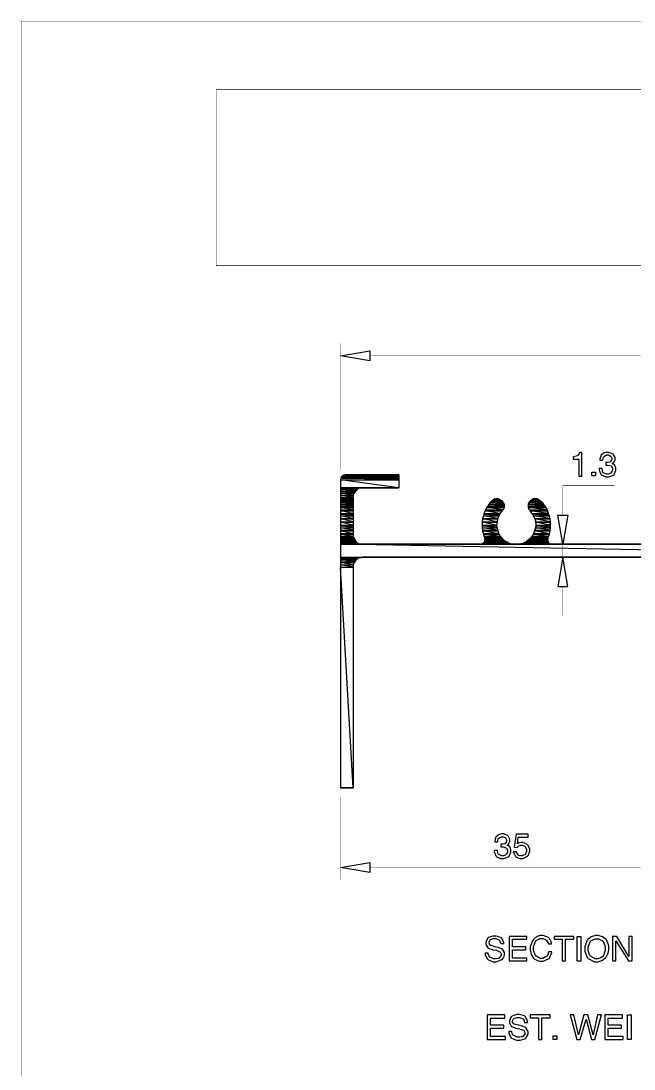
# Model space of a CAD drawing. Extents: x 0 to 8.2, y 0 to 11.7.
# Drawn here: x 0.001 to 2.463, y 7.474 to 11.687 of the extents above; entities that cross this region are included whole.
import ezdxf

# ---------------------------------------------------------------- set-up
doc = ezdxf.new("R2010")
doc.units = 0
doc.layers.get('0').update_dxf_attribs({"linetype": 'CONTINUOUS'})

msp = doc.modelspace()

# ---------------------------------------------------------------- linework, layer by layer
at = {"color": 0, "const_width": 0.00167}
msp.add_lwpolyline([(8.23676, 0.00667), (0.00168, 0.00667), (0.00168, 11.6866), (8.23676, 11.6866), (8.23676, 0.00667)], close=True, dxfattribs=at)
for points in [[(0.78456, 10.7038), (0.78456, 11.4112), (7.64914, 11.4112), (7.64914, 10.7038)], [(0.78456, 10.7038), (7.64914, 10.7038)], [(1.28375, 9.88282), (1.28375, 10.3918)], [(1.40229, 10.3417), (3.91135, 10.3417)], [(1.37397, 9.81104), (1.51915, 9.81104), (1.51915, 9.86279), (1.30377, 9.86279), (1.30084, 9.86242), (1.28933, 9.85661), (1.28375, 9.84631), (1.28375, 9.84283), (1.28375, 8.60471), (1.3355, 8.60471), (1.3355, 9.4924)], [(2.17686, 9.70096), (2.17686, 9.8195), (2.38553, 9.8195)], [(1.37397, 9.81104), (1.36551, 9.81104), (1.36176, 9.8094), (1.34673, 9.79981), (1.33675, 9.78521), (1.3355, 9.78103), (1.3355, 9.77274)], [(1.3355, 9.6225), (1.3355, 9.77274)], [(1.93311, 9.71761), (1.93815, 9.72271), (1.94043, 9.72683), (1.94174, 9.74235), (1.93317, 9.75836), (1.91699, 9.76654), (1.90196, 9.76503), (1.89811, 9.76269), (1.89144, 9.75771), (1.88146, 9.74604), (1.87472, 9.73731), (1.85531, 9.68847), (1.85508, 9.63629), (1.85801, 9.62582), (1.86301, 9.61083)], [(2.11675, 9.61083), (2.12175, 9.62582), (2.12424, 9.63672), (2.12381, 9.68847), (2.10508, 9.73687), (2.09842, 9.74604), (2.08843, 9.75771), (2.08176, 9.76269), (2.07796, 9.76525), (2.06299, 9.76725), (2.04725, 9.75896), (2.03874, 9.74257), (2.0395, 9.727), (2.04167, 9.72271), (2.04497, 9.71761)], [(1.93311, 9.71761), (1.92481, 9.70762), (1.91982, 9.6976), (1.91581, 9.68929), (1.91157, 9.66043), (1.92019, 9.62528), (1.94325, 9.59793), (1.96918, 9.58529), (1.97825, 9.58415), (1.9899, 9.58415), (2.00157, 9.58415), (2.01064, 9.58556), (2.03651, 9.59864), (2.05957, 9.62592), (2.06825, 9.66069), (2.06396, 9.68935), (2.06, 9.6976), (2.05333, 9.70762), (2.04497, 9.71761)], [(1.3355, 9.6225), (1.3355, 9.61415), (1.33588, 9.61083), (1.34614, 9.59483), (1.36214, 9.58458), (1.36551, 9.58415), (1.37397, 9.58415)], [(1.84467, 9.58415), (1.85135, 9.58415), (1.85633, 9.58751), (1.86133, 9.5925), (1.86301, 9.5975), (1.86469, 9.60417), (1.86301, 9.61083)], [(2.11675, 9.61083), (2.11513, 9.60417), (2.11675, 9.5975), (2.11843, 9.5925), (2.12343, 9.58751), (2.12842, 9.58415), (2.13519, 9.58415)], [(1.84467, 9.58415), (1.37397, 9.58415)], [(2.21696, 9.58415), (2.12842, 9.58415)], [(2.65771, 9.58415), (2.13519, 9.58415)], [(2.17686, 9.53239), (2.17686, 9.58415)], [(1.37397, 9.53239), (1.36551, 9.53071), (1.35721, 9.52908), (1.35053, 9.52408), (1.34386, 9.51742), (1.33887, 9.51074), (1.3355, 9.50071), (1.3355, 9.4924)], [(1.37397, 9.53239), (2.59093, 9.53239)], [(2.21696, 9.53239), (2.12842, 9.53239)], [(2.17686, 9.41396), (2.17686, 9.29719)], [(1.28375, 8.56467), (1.28375, 8.23426)], [(1.40229, 8.2844), (2.53917, 8.2844)]]:
    msp.add_lwpolyline(points, dxfattribs=at)
at = {"color": 0}
for points in [[(1.40229, 10.3617), (1.40229, 10.3217), (1.28375, 10.3417), (1.40229, 10.3617)], [(2.24197, 9.92626), (2.24197, 9.85781), (2.25364, 9.85781), (2.25364, 9.9529), (2.24533, 9.9529), (2.2449, 9.95128), (2.23779, 9.94), (2.23699, 9.93956), (2.23611, 9.93875), (2.22071, 9.935), (2.21864, 9.93457), (2.21864, 9.92626), (2.24197, 9.92626)], [(2.35553, 9.85449), (2.36214, 9.85449), (2.38049, 9.86154), (2.38217, 9.86279), (2.3834, 9.86447), (2.39063, 9.88075), (2.39063, 9.88613), (2.39063, 9.88992), (2.38633, 9.8999), (2.38553, 9.90115), (2.3851, 9.90201), (2.37663, 9.90793), (2.37386, 9.90793), (2.37468, 9.90836), (2.38172, 9.91379), (2.38217, 9.91461), (2.38297, 9.91547), (2.38721, 9.92481), (2.38721, 9.9279), (2.38721, 9.93251), (2.3801, 9.94542), (2.37885, 9.94624), (2.37761, 9.94749), (2.361, 9.9529), (2.35553, 9.9529), (2.35172, 9.9529), (2.3405, 9.95003), (2.33176, 9.94211), (2.33051, 9.93956), (2.32964, 9.93832), (2.32553, 9.92551), (2.32553, 9.92122), (2.33718, 9.92122), (2.33757, 9.9229), (2.34006, 9.93375), (2.3405, 9.93457), (2.34131, 9.93582), (2.35319, 9.94293), (2.35721, 9.94293), (2.36008, 9.94293), (2.368, 9.93881), (2.36888, 9.93793), (2.36968, 9.93756), (2.37386, 9.93033), (2.37386, 9.9279), (2.37386, 9.92458), (2.36843, 9.91504), (2.36719, 9.91461), (2.36632, 9.91422), (2.35818, 9.91292), (2.35553, 9.91292), (2.35465, 9.91292), (2.35281, 9.91292), (2.35221, 9.91292), (2.35221, 9.91292), (2.35053, 9.91292), (2.35053, 9.91292), (2.35053, 9.90115), (2.35053, 9.90115), (2.35221, 9.90115), (2.35221, 9.90115), (2.35221, 9.90115), (2.35385, 9.90115), (2.35385, 9.90115), (2.3584, 9.90115), (2.37093, 9.89865), (2.37218, 9.89779), (2.37299, 9.8974), (2.37717, 9.88775), (2.37717, 9.8845), (2.37717, 9.88118), (2.37299, 9.87201), (2.37218, 9.87115), (2.37093, 9.87033), (2.36062, 9.86615), (2.35721, 9.86615), (2.3526, 9.86615), (2.33968, 9.87158), (2.33886, 9.87283), (2.33843, 9.87369), (2.33589, 9.88618), (2.3355, 9.88781), (2.32374, 9.88781), (2.32374, 9.882), (2.32926, 9.86615), (2.33051, 9.86447), (2.33176, 9.86285), (2.34956, 9.85449), (2.35553, 9.85449)], [(1.29709, 9.86117), (1.2921, 9.85781), (1.51915, 9.85781), (1.29709, 9.86117)], [(1.30377, 9.86279), (1.29709, 9.86117), (1.51915, 9.86117), (1.30377, 9.86279)], [(1.29709, 9.86117), (1.51915, 9.86117), (1.51915, 9.85781), (1.29709, 9.86117)], [(1.30377, 9.86279), (1.51915, 9.86279), (1.30377, 9.86279)], [(1.30377, 9.86279), (1.51915, 9.86279), (1.51915, 9.86117), (1.30377, 9.86279)], [(2.29335, 9.87332), (2.30832, 9.87332), (2.30832, 9.85835), (2.29335, 9.85835), (2.29335, 9.87332)], [(1.28543, 9.8495), (1.28375, 9.84283), (1.51915, 9.84283), (1.28543, 9.8495)], [(1.28375, 9.84283), (1.28375, 9.81104), (1.51915, 9.81104), (1.28375, 9.84283)], [(1.28375, 9.84283), (1.51915, 9.84283), (1.51915, 9.81104), (1.28375, 9.84283)], [(1.28711, 9.85449), (1.28543, 9.8495), (1.51915, 9.8495), (1.28711, 9.85449)], [(1.28543, 9.8495), (1.51915, 9.8495), (1.51915, 9.84283), (1.28543, 9.8495)], [(1.2921, 9.85781), (1.28711, 9.85449), (1.51915, 9.85449), (1.2921, 9.85781)], [(1.28711, 9.85449), (1.51915, 9.85449), (1.51915, 9.8495), (1.28711, 9.85449)], [(1.2921, 9.85781), (1.51915, 9.85781), (1.51915, 9.85449), (1.2921, 9.85781)], [(1.28375, 9.81104), (1.28375, 9.81104), (1.36551, 9.81104), (1.28375, 9.81104)], [(1.28375, 9.81104), (1.37397, 9.81104), (1.36551, 9.81104), (1.28375, 9.81104)], [(1.28375, 9.81104), (1.28375, 9.80772), (1.35721, 9.80772), (1.28375, 9.81104)], [(1.28375, 9.81104), (1.36551, 9.81104), (1.35721, 9.80772), (1.28375, 9.81104)], [(1.28375, 9.80772), (1.28375, 9.80274), (1.35053, 9.80274), (1.28375, 9.80772)], [(1.28375, 9.80772), (1.35721, 9.80772), (1.35053, 9.80274), (1.28375, 9.80772)], [(1.28375, 9.80274), (1.28375, 9.79606), (1.34386, 9.79606), (1.28375, 9.80274)], [(1.28375, 9.80274), (1.35053, 9.80274), (1.34386, 9.79606), (1.28375, 9.80274)], [(1.28375, 9.79606), (1.28375, 9.78939), (1.33887, 9.78939), (1.28375, 9.79606)], [(1.28375, 9.79606), (1.34386, 9.79606), (1.33887, 9.78939), (1.28375, 9.79606)], [(1.28375, 9.78939), (1.28375, 9.78103), (1.3355, 9.78103), (1.28375, 9.78939)], [(1.28375, 9.78939), (1.33887, 9.78939), (1.3355, 9.78103), (1.28375, 9.78939)], [(1.28375, 9.78103), (1.28375, 9.77274), (1.3355, 9.77274), (1.28375, 9.78103)], [(1.28375, 9.78103), (1.3355, 9.78103), (1.3355, 9.77274), (1.28375, 9.78103)], [(1.37397, 9.81104), (1.51915, 9.81104), (1.37397, 9.81104)], [(1.28375, 9.77274), (1.28375, 9.76768), (1.3355, 9.76768), (1.28375, 9.77274)], [(1.28375, 9.77274), (1.3355, 9.77274), (1.3355, 9.76768), (1.28375, 9.77274)], [(1.28375, 9.76768), (1.28375, 9.76606), (1.3355, 9.76606), (1.28375, 9.76768)], [(1.28375, 9.76768), (1.3355, 9.76768), (1.3355, 9.76606), (1.28375, 9.76768)], [(1.28375, 9.76606), (1.3355, 9.76606), (1.28375, 9.76606)], [(1.28375, 9.76606), (1.28375, 9.76269), (1.3355, 9.76269), (1.28375, 9.76606)], [(1.28375, 9.76606), (1.3355, 9.76606), (1.3355, 9.76269), (1.28375, 9.76606)], [(1.28375, 9.76269), (1.28375, 9.76269), (1.3355, 9.76269), (1.28375, 9.76269)], [(1.28375, 9.76269), (1.3355, 9.76269), (1.3355, 9.76269), (1.28375, 9.76269)], [(1.28375, 9.76269), (1.28375, 9.75771), (1.3355, 9.75771), (1.28375, 9.76269)], [(1.28375, 9.76269), (1.3355, 9.76269), (1.3355, 9.75771), (1.28375, 9.76269)], [(1.28375, 9.75771), (1.3355, 9.75771), (1.28375, 9.75771)], [(1.28375, 9.75771), (1.28375, 9.75271), (1.3355, 9.75271), (1.28375, 9.75771)], [(1.28375, 9.75771), (1.3355, 9.75771), (1.3355, 9.75271), (1.28375, 9.75771)], [(1.28375, 9.75271), (1.28375, 9.74604), (1.3355, 9.74604), (1.28375, 9.75271)], [(1.28375, 9.75271), (1.3355, 9.75271), (1.3355, 9.74604), (1.28375, 9.75271)], [(1.28375, 9.74604), (1.28375, 9.74436), (1.3355, 9.74436), (1.28375, 9.74604)], [(1.28375, 9.74604), (1.3355, 9.74604), (1.3355, 9.74436), (1.28375, 9.74604)], [(1.28375, 9.74436), (1.28375, 9.73768), (1.3355, 9.73768), (1.28375, 9.74436)], [(1.28375, 9.74436), (1.3355, 9.74436), (1.3355, 9.73768), (1.28375, 9.74436)], [(1.28375, 9.73768), (1.28375, 9.73269), (1.3355, 9.73269), (1.28375, 9.73768)], [(1.28375, 9.73768), (1.3355, 9.73768), (1.3355, 9.73269), (1.28375, 9.73768)], [(1.28375, 9.73269), (1.28375, 9.73107), (1.3355, 9.73107), (1.28375, 9.73269)], [(1.28375, 9.73269), (1.3355, 9.73269), (1.3355, 9.73107), (1.28375, 9.73269)], [(1.87304, 9.73269), (1.87136, 9.73107), (1.94146, 9.73107), (1.87304, 9.73269)], [(1.87636, 9.73768), (1.87304, 9.73269), (1.94146, 9.73269), (1.87636, 9.73768)], [(1.87304, 9.73269), (1.94146, 9.73269), (1.94146, 9.73107), (1.87304, 9.73269)], [(1.88146, 9.74436), (1.87636, 9.73768), (1.94146, 9.73768), (1.88146, 9.74436)], [(1.87636, 9.73768), (1.94146, 9.73768), (1.94146, 9.73269), (1.87636, 9.73768)], [(1.88644, 9.75271), (1.88146, 9.74604), (1.93978, 9.74604), (1.88644, 9.75271)], [(1.88146, 9.74604), (1.88146, 9.74436), (1.94146, 9.74436), (1.88146, 9.74604)], [(1.88146, 9.74604), (1.93978, 9.74604), (1.94146, 9.74436), (1.88146, 9.74604)], [(1.88146, 9.74436), (1.94146, 9.74436), (1.94146, 9.73768), (1.88146, 9.74436)], [(1.89144, 9.75771), (1.88644, 9.75271), (1.93815, 9.75271), (1.89144, 9.75771)], [(1.88644, 9.75271), (1.93815, 9.75271), (1.93978, 9.74604), (1.88644, 9.75271)], [(1.89144, 9.75771), (1.93311, 9.75771), (1.93815, 9.75271), (1.89144, 9.75771)], [(1.89165, 9.75999), (1.93332, 9.75999), (1.93332, 9.75836), (1.89165, 9.75836), (1.89165, 9.75999)], [(1.89811, 9.76269), (1.89312, 9.75771), (1.93311, 9.75771), (1.89811, 9.76269)], [(1.89312, 9.75771), (1.93311, 9.75771), (1.89312, 9.75771)], [(1.90479, 9.76606), (1.89811, 9.76269), (1.92643, 9.76269), (1.90479, 9.76606)], [(1.89811, 9.76269), (1.89811, 9.76269), (1.92643, 9.76269), (1.89811, 9.76269)], [(1.89811, 9.76269), (1.92643, 9.76269), (1.92643, 9.76269), (1.89811, 9.76269)], [(1.89811, 9.76269), (1.92643, 9.76269), (1.93311, 9.75771), (1.89811, 9.76269)], [(1.90479, 9.76606), (1.91982, 9.76606), (1.92643, 9.76269), (1.90479, 9.76606)], [(1.91314, 9.76768), (1.90647, 9.76606), (1.91982, 9.76606), (1.91314, 9.76768)], [(1.90647, 9.76606), (1.91982, 9.76606), (1.90647, 9.76606)], [(1.90668, 9.76665), (1.92165, 9.76665), (1.92165, 9.76497), (1.90668, 9.76497), (1.90668, 9.76665)], [(2.04167, 9.75271), (2.03836, 9.74604), (2.09842, 9.74604), (2.04167, 9.75271)], [(2.03836, 9.74604), (2.03836, 9.74436), (2.09842, 9.74436), (2.03836, 9.74604)], [(2.03836, 9.74604), (2.09842, 9.74604), (2.09842, 9.74436), (2.03836, 9.74604)], [(2.03836, 9.74436), (2.03836, 9.73768), (2.10346, 9.73768), (2.03836, 9.74436)], [(2.03836, 9.74436), (2.09842, 9.74436), (2.10346, 9.73768), (2.03836, 9.74436)], [(2.03836, 9.73768), (2.03836, 9.73269), (2.10846, 9.73269), (2.03836, 9.73768)], [(2.03836, 9.73768), (2.10346, 9.73768), (2.10846, 9.73269), (2.03836, 9.73768)], [(2.03836, 9.73269), (2.03836, 9.73107), (2.11008, 9.73107), (2.03836, 9.73269)], [(2.03836, 9.73269), (2.10846, 9.73269), (2.11008, 9.73107), (2.03836, 9.73269)], [(2.04665, 9.75771), (2.04167, 9.75271), (2.09343, 9.75271), (2.04665, 9.75771)], [(2.04167, 9.75271), (2.09343, 9.75271), (2.09842, 9.74604), (2.04167, 9.75271)], [(2.05333, 9.76269), (2.04665, 9.75771), (2.08843, 9.75771), (2.05333, 9.76269)], [(2.04665, 9.75771), (2.08843, 9.75771), (2.04665, 9.75771)], [(2.04665, 9.75771), (2.08843, 9.75771), (2.09343, 9.75271), (2.04665, 9.75771)], [(2.06, 9.76606), (2.05333, 9.76269), (2.08176, 9.76269), (2.06, 9.76606)], [(2.05333, 9.76269), (2.05333, 9.76269), (2.08176, 9.76269), (2.05333, 9.76269)], [(2.05333, 9.76269), (2.08176, 9.76269), (2.08176, 9.76269), (2.05333, 9.76269)], [(2.05333, 9.76269), (2.08176, 9.76269), (2.08843, 9.75771), (2.05333, 9.76269)], [(2.06836, 9.76768), (2.06, 9.76606), (2.07346, 9.76606), (2.06836, 9.76768)], [(2.06, 9.76606), (2.07508, 9.76606), (2.06, 9.76606)], [(2.06, 9.76606), (2.07508, 9.76606), (2.08176, 9.76269), (2.06, 9.76606)], [(1.28375, 9.73107), (1.28375, 9.72271), (1.3355, 9.72271), (1.28375, 9.73107)], [(1.28375, 9.73107), (1.3355, 9.73107), (1.3355, 9.72271), (1.28375, 9.73107)], [(1.28375, 9.72271), (1.28375, 9.71929), (1.3355, 9.71929), (1.28375, 9.72271)], [(1.28375, 9.72271), (1.3355, 9.72271), (1.3355, 9.71929), (1.28375, 9.72271)], [(1.28375, 9.71929), (1.28375, 9.71761), (1.3355, 9.71761), (1.28375, 9.71929)], [(1.28375, 9.71929), (1.3355, 9.71929), (1.3355, 9.71761), (1.28375, 9.71929)], [(1.28375, 9.71761), (1.28375, 9.70762), (1.3355, 9.70762), (1.28375, 9.71761)], [(1.28375, 9.71761), (1.3355, 9.71761), (1.3355, 9.70762), (1.28375, 9.71761)], [(1.28375, 9.70762), (1.28375, 9.70426), (1.3355, 9.70426), (1.28375, 9.70762)], [(1.28375, 9.70762), (1.3355, 9.70762), (1.3355, 9.70426), (1.28375, 9.70762)], [(1.28375, 9.70426), (1.28375, 9.6976), (1.3355, 9.6976), (1.28375, 9.70426)], [(1.28375, 9.70426), (1.3355, 9.70426), (1.3355, 9.6976), (1.28375, 9.70426)], [(1.28375, 9.6976), (1.28375, 9.68761), (1.3355, 9.68761), (1.28375, 9.6976)], [(1.28375, 9.6976), (1.3355, 9.6976), (1.3355, 9.68761), (1.28375, 9.6976)], [(1.85801, 9.6976), (1.85471, 9.68761), (1.91644, 9.68761), (1.85801, 9.6976)], [(1.85969, 9.70426), (1.85801, 9.6976), (1.91982, 9.6976), (1.85969, 9.70426)], [(1.85801, 9.6976), (1.91982, 9.6976), (1.91644, 9.68761), (1.85801, 9.6976)], [(1.86469, 9.71761), (1.85969, 9.70762), (1.92481, 9.70762), (1.86469, 9.71761)], [(1.85969, 9.70762), (1.85969, 9.70426), (1.92312, 9.70426), (1.85969, 9.70762)], [(1.85969, 9.70762), (1.92481, 9.70762), (1.92312, 9.70426), (1.85969, 9.70762)], [(1.85969, 9.70426), (1.92312, 9.70426), (1.91982, 9.6976), (1.85969, 9.70426)], [(1.86637, 9.72271), (1.86469, 9.71929), (1.93479, 9.71929), (1.86637, 9.72271)], [(1.86469, 9.71929), (1.86469, 9.71761), (1.93311, 9.71761), (1.86469, 9.71929)], [(1.86469, 9.71929), (1.93479, 9.71929), (1.93311, 9.71761), (1.86469, 9.71929)], [(1.86469, 9.71761), (1.93311, 9.71761), (1.92481, 9.70762), (1.86469, 9.71761)], [(1.87136, 9.73107), (1.86637, 9.72271), (1.93815, 9.72271), (1.87136, 9.73107)], [(1.86637, 9.72271), (1.93815, 9.72271), (1.93479, 9.71929), (1.86637, 9.72271)], [(1.87136, 9.73107), (1.94146, 9.73107), (1.93815, 9.72271), (1.87136, 9.73107)], [(2.03836, 9.73107), (2.04167, 9.72271), (2.11344, 9.72271), (2.03836, 9.73107)], [(2.03836, 9.73107), (2.11008, 9.73107), (2.11344, 9.72271), (2.03836, 9.73107)], [(2.04167, 9.72271), (2.04497, 9.71929), (2.11513, 9.71929), (2.04167, 9.72271)], [(2.04167, 9.72271), (2.11344, 9.72271), (2.11513, 9.71929), (2.04167, 9.72271)], [(2.04497, 9.71929), (2.04497, 9.71761), (2.11513, 9.71761), (2.04497, 9.71929)], [(2.04497, 9.71929), (2.11513, 9.71929), (2.11513, 9.71761), (2.04497, 9.71929)], [(2.04497, 9.71761), (2.05333, 9.70762), (2.11843, 9.70762), (2.04497, 9.71761)], [(2.04497, 9.71761), (2.11513, 9.71761), (2.11843, 9.70762), (2.04497, 9.71761)], [(2.05333, 9.70762), (2.05664, 9.70426), (2.12011, 9.70426), (2.05333, 9.70762)], [(2.05333, 9.70762), (2.11843, 9.70762), (2.12011, 9.70426), (2.05333, 9.70762)], [(2.05664, 9.70426), (2.06, 9.6976), (2.12175, 9.6976), (2.05664, 9.70426)], [(2.05664, 9.70426), (2.12011, 9.70426), (2.12175, 9.6976), (2.05664, 9.70426)], [(2.06, 9.6976), (2.06332, 9.68761), (2.12511, 9.68761), (2.06, 9.6976)], [(2.06, 9.6976), (2.12175, 9.6976), (2.12511, 9.68761), (2.06, 9.6976)], [(2.1569, 9.70096), (2.19689, 9.70096), (2.17686, 9.58415), (2.1569, 9.70096)], [(1.28375, 9.68761), (1.28375, 9.68593), (1.3355, 9.68593), (1.28375, 9.68761)], [(1.28375, 9.68761), (1.3355, 9.68761), (1.3355, 9.68593), (1.28375, 9.68761)], [(1.28375, 9.68593), (1.28375, 9.67426), (1.3355, 9.67426), (1.28375, 9.68593)], [(1.28375, 9.68593), (1.3355, 9.68593), (1.3355, 9.67426), (1.28375, 9.68593)], [(1.28375, 9.67426), (1.28375, 9.67258), (1.3355, 9.67258), (1.28375, 9.67426)], [(1.28375, 9.67426), (1.3355, 9.67426), (1.3355, 9.67258), (1.28375, 9.67426)], [(1.28375, 9.67258), (1.28375, 9.66092), (1.3355, 9.66092), (1.28375, 9.67258)], [(1.28375, 9.67258), (1.3355, 9.67258), (1.3355, 9.66092), (1.28375, 9.67258)], [(1.28375, 9.66092), (1.28375, 9.65761), (1.3355, 9.65761), (1.28375, 9.66092)], [(1.28375, 9.66092), (1.3355, 9.66092), (1.3355, 9.65761), (1.28375, 9.66092)], [(1.28375, 9.65761), (1.28375, 9.64925), (1.3355, 9.64925), (1.28375, 9.65761)], [(1.28375, 9.65761), (1.3355, 9.65761), (1.3355, 9.64925), (1.28375, 9.65761)], [(1.28375, 9.64925), (1.28375, 9.64094), (1.3355, 9.64094), (1.28375, 9.64925)], [(1.28375, 9.64925), (1.3355, 9.64925), (1.3355, 9.64094), (1.28375, 9.64925)], [(1.85471, 9.68593), (1.85303, 9.67426), (1.91314, 9.67426), (1.85471, 9.68593)], [(1.85303, 9.67426), (1.85303, 9.67258), (1.91314, 9.67258), (1.85303, 9.67426)], [(1.85303, 9.67426), (1.91314, 9.67426), (1.91314, 9.67258), (1.85303, 9.67426)], [(1.85303, 9.67258), (1.85303, 9.66092), (1.91146, 9.66092), (1.85303, 9.67258)], [(1.85303, 9.67258), (1.91314, 9.67258), (1.91146, 9.66092), (1.85303, 9.67258)], [(1.85303, 9.66092), (1.85303, 9.65761), (1.91146, 9.65761), (1.85303, 9.66092)], [(1.85303, 9.66092), (1.91146, 9.66092), (1.91146, 9.65761), (1.85303, 9.66092)], [(1.85303, 9.65761), (1.85303, 9.64925), (1.91314, 9.64925), (1.85303, 9.65761)], [(1.85303, 9.65761), (1.91146, 9.65761), (1.91314, 9.64925), (1.85303, 9.65761)], [(1.85303, 9.64925), (1.85471, 9.64094), (1.91476, 9.64094), (1.85303, 9.64925)], [(1.85303, 9.64925), (1.91314, 9.64925), (1.91476, 9.64094), (1.85303, 9.64925)], [(1.85471, 9.68761), (1.85471, 9.68593), (1.91476, 9.68593), (1.85471, 9.68761)], [(1.85471, 9.68761), (1.91644, 9.68761), (1.91476, 9.68593), (1.85471, 9.68761)], [(1.85471, 9.68593), (1.91476, 9.68593), (1.91314, 9.67426), (1.85471, 9.68593)], [(2.06332, 9.68761), (2.065, 9.68593), (2.12511, 9.68593), (2.06332, 9.68761)], [(2.06332, 9.68761), (2.12511, 9.68761), (2.12511, 9.68593), (2.06332, 9.68761)], [(2.065, 9.68593), (2.06836, 9.67426), (2.12679, 9.67426), (2.065, 9.68593)], [(2.065, 9.68593), (2.12511, 9.68593), (2.12679, 9.67426), (2.065, 9.68593)], [(2.06836, 9.64925), (2.065, 9.64094), (2.12511, 9.64094), (2.06836, 9.64925)], [(2.06836, 9.67426), (2.06836, 9.67258), (2.12679, 9.67258), (2.06836, 9.67426)], [(2.06836, 9.67426), (2.12679, 9.67426), (2.12679, 9.67258), (2.06836, 9.67426)], [(2.06836, 9.67258), (2.06836, 9.66092), (2.12679, 9.66092), (2.06836, 9.67258)], [(2.06836, 9.67258), (2.12679, 9.67258), (2.12679, 9.66092), (2.06836, 9.67258)], [(2.06836, 9.66092), (2.06836, 9.65761), (2.12679, 9.65761), (2.06836, 9.66092)], [(2.06836, 9.66092), (2.12679, 9.66092), (2.12679, 9.65761), (2.06836, 9.66092)], [(2.06836, 9.65761), (2.06836, 9.64925), (2.12679, 9.64925), (2.06836, 9.65761)], [(2.06836, 9.65761), (2.12679, 9.65761), (2.12679, 9.64925), (2.06836, 9.65761)], [(2.06836, 9.64925), (2.12679, 9.64925), (2.12511, 9.64094), (2.06836, 9.64925)], [(1.28375, 9.64094), (1.28375, 9.63758), (1.3355, 9.63758), (1.28375, 9.64094)], [(1.28375, 9.64094), (1.3355, 9.64094), (1.3355, 9.63758), (1.28375, 9.64094)], [(1.28375, 9.63758), (1.28375, 9.62582), (1.3355, 9.62582), (1.28375, 9.63758)], [(1.28375, 9.63758), (1.3355, 9.63758), (1.3355, 9.62582), (1.28375, 9.63758)], [(1.28375, 9.62582), (1.3355, 9.62582), (1.28375, 9.62582)], [(1.28375, 9.62582), (1.28375, 9.6225), (1.3355, 9.6225), (1.28375, 9.62582)], [(1.28375, 9.62582), (1.3355, 9.62582), (1.3355, 9.6225), (1.28375, 9.62582)], [(1.28375, 9.6225), (1.28375, 9.61415), (1.3355, 9.61415), (1.28375, 9.6225)], [(1.28375, 9.6225), (1.3355, 9.6225), (1.3355, 9.61415), (1.28375, 9.6225)], [(1.28375, 9.61415), (1.28375, 9.61415), (1.3355, 9.61415), (1.28375, 9.61415)], [(1.28375, 9.61415), (1.3355, 9.61415), (1.3355, 9.61415), (1.28375, 9.61415)], [(1.28375, 9.61415), (1.28375, 9.61083), (1.33718, 9.61083), (1.28375, 9.61415)], [(1.28375, 9.61415), (1.3355, 9.61415), (1.33718, 9.61083), (1.28375, 9.61415)], [(1.28375, 9.61083), (1.28375, 9.60585), (1.33887, 9.60585), (1.28375, 9.61083)], [(1.28375, 9.61083), (1.33718, 9.61083), (1.33887, 9.60585), (1.28375, 9.61083)], [(1.85471, 9.64094), (1.85471, 9.63758), (1.91644, 9.63758), (1.85471, 9.64094)], [(1.85471, 9.64094), (1.91476, 9.64094), (1.91644, 9.63758), (1.85471, 9.64094)], [(1.85471, 9.63758), (1.85801, 9.62582), (1.91982, 9.62582), (1.85471, 9.63758)], [(1.85471, 9.63758), (1.91644, 9.63758), (1.91982, 9.62582), (1.85471, 9.63758)], [(1.85801, 9.62582), (1.91982, 9.62582), (1.85801, 9.62582)], [(1.85801, 9.62582), (1.85801, 9.6225), (1.92144, 9.6225), (1.85801, 9.62582)], [(1.85801, 9.62582), (1.91982, 9.62582), (1.92144, 9.6225), (1.85801, 9.62582)], [(1.85801, 9.6225), (1.86133, 9.61415), (1.92643, 9.61415), (1.85801, 9.6225)], [(1.85801, 9.6225), (1.92144, 9.6225), (1.92643, 9.61415), (1.85801, 9.6225)], [(1.86133, 9.61415), (1.86133, 9.61415), (1.92811, 9.61415), (1.86133, 9.61415)], [(1.86133, 9.61415), (1.92643, 9.61415), (1.92811, 9.61415), (1.86133, 9.61415)], [(1.86133, 9.61415), (1.86301, 9.61083), (1.93147, 9.61083), (1.86133, 9.61415)], [(1.86133, 9.61415), (1.92811, 9.61415), (1.93147, 9.61083), (1.86133, 9.61415)], [(1.86301, 9.61083), (1.86301, 9.60585), (1.93479, 9.60585), (1.86301, 9.61083)], [(1.86301, 9.61083), (1.93147, 9.61083), (1.93479, 9.60585), (1.86301, 9.61083)], [(2.04833, 9.61083), (2.04497, 9.60585), (2.11675, 9.60585), (2.04833, 9.61083)], [(2.05165, 9.61415), (2.04833, 9.61083), (2.11675, 9.61083), (2.05165, 9.61415)], [(2.04833, 9.61083), (2.11675, 9.61083), (2.11675, 9.60585), (2.04833, 9.61083)], [(2.05333, 9.61415), (2.05165, 9.61415), (2.11843, 9.61415), (2.05333, 9.61415)], [(2.05165, 9.61415), (2.11843, 9.61415), (2.11675, 9.61083), (2.05165, 9.61415)], [(2.05832, 9.6225), (2.05333, 9.61415), (2.11843, 9.61415), (2.05832, 9.6225)], [(2.05333, 9.61415), (2.11843, 9.61415), (2.11843, 9.61415), (2.05333, 9.61415)], [(2.06, 9.62582), (2.05832, 9.6225), (2.12175, 9.6225), (2.06, 9.62582)], [(2.05832, 9.6225), (2.12175, 9.6225), (2.11843, 9.61415), (2.05832, 9.6225)], [(2.06332, 9.63758), (2.06, 9.62582), (2.12175, 9.62582), (2.06332, 9.63758)], [(2.06, 9.62582), (2.12175, 9.62582), (2.06, 9.62582)], [(2.06, 9.62582), (2.12175, 9.62582), (2.12175, 9.6225), (2.06, 9.62582)], [(2.065, 9.64094), (2.06332, 9.63758), (2.12511, 9.63758), (2.065, 9.64094)], [(2.06332, 9.63758), (2.12511, 9.63758), (2.12175, 9.62582), (2.06332, 9.63758)], [(2.065, 9.64094), (2.12511, 9.64094), (2.12511, 9.63758), (2.065, 9.64094)], [(1.28375, 9.60585), (1.28375, 9.60585), (1.33887, 9.60585), (1.28375, 9.60585)], [(1.28375, 9.60585), (1.33887, 9.60585), (1.33887, 9.60585), (1.28375, 9.60585)], [(1.28375, 9.60585), (1.28375, 9.60417), (1.34049, 9.60417), (1.28375, 9.60585)], [(1.28375, 9.60585), (1.33887, 9.60585), (1.34049, 9.60417), (1.28375, 9.60585)], [(1.28375, 9.60417), (1.28375, 9.59918), (1.34386, 9.59918), (1.28375, 9.60417)], [(1.28375, 9.60417), (1.34049, 9.60417), (1.34386, 9.59918), (1.28375, 9.60417)], [(1.28375, 9.59918), (1.34386, 9.59918), (1.28375, 9.59918)], [(1.28375, 9.59918), (1.28375, 9.5975), (1.34386, 9.5975), (1.28375, 9.59918)], [(1.28375, 9.59918), (1.34386, 9.59918), (1.34386, 9.5975), (1.28375, 9.59918)], [(1.28375, 9.5975), (1.28375, 9.5925), (1.34885, 9.5925), (1.28375, 9.5975)], [(1.28375, 9.5975), (1.34386, 9.5975), (1.34885, 9.5925), (1.28375, 9.5975)], [(1.28375, 9.5925), (1.28375, 9.59082), (1.35053, 9.59082), (1.28375, 9.5925)], [(1.28375, 9.5925), (1.34885, 9.5925), (1.35053, 9.59082), (1.28375, 9.5925)], [(1.28375, 9.59082), (1.35053, 9.59082), (1.28375, 9.59082)], [(1.28375, 9.59082), (1.28375, 9.58751), (1.35721, 9.58751), (1.28375, 9.59082)], [(1.28375, 9.59082), (1.35053, 9.59082), (1.35721, 9.58751), (1.28375, 9.59082)], [(1.28375, 9.58751), (1.35721, 9.58751), (1.28375, 9.58751)], [(1.28375, 9.58751), (1.35721, 9.58751), (1.28375, 9.58751)], [(1.28375, 9.58751), (1.28375, 9.58415), (1.36551, 9.58415), (1.28375, 9.58751)], [(1.28375, 9.58751), (1.35721, 9.58751), (1.36551, 9.58415), (1.28375, 9.58751)], [(1.28375, 9.58415), (1.36551, 9.58415), (1.28375, 9.58415)], [(1.28375, 9.58415), (1.36551, 9.58415), (1.28375, 9.58415)], [(1.28375, 9.58415), (1.28375, 9.58415), (1.37397, 9.58415), (1.28375, 9.58415)], [(1.28375, 9.58415), (1.36551, 9.58415), (1.37397, 9.58415), (1.28375, 9.58415)], [(1.28375, 9.58415), (1.28375, 9.53239), (4.02821, 9.53239), (1.28375, 9.58415)], [(1.28375, 9.58415), (4.02821, 9.58415), (4.02821, 9.53239), (1.28375, 9.58415)], [(1.37397, 9.58415), (1.84467, 9.58415), (1.37397, 9.58415)], [(1.85135, 9.58415), (1.84467, 9.58415), (1.9899, 9.58415), (1.85135, 9.58415)], [(1.85633, 9.58751), (1.85135, 9.58415), (1.97825, 9.58415), (1.85633, 9.58751)], [(1.85135, 9.58415), (1.97825, 9.58415), (1.85135, 9.58415)], [(1.85135, 9.58415), (1.97825, 9.58415), (1.85135, 9.58415)], [(1.85135, 9.58415), (1.97825, 9.58415), (1.9899, 9.58415), (1.85135, 9.58415)], [(1.86133, 9.59082), (1.85633, 9.58751), (1.9649, 9.58751), (1.86133, 9.59082)], [(1.85633, 9.58751), (1.9649, 9.58751), (1.85633, 9.58751)], [(1.85633, 9.58751), (1.9649, 9.58751), (1.85633, 9.58751)], [(1.85633, 9.58751), (1.9649, 9.58751), (1.97825, 9.58415), (1.85633, 9.58751)], [(1.85667, 9.58664), (1.96669, 9.58664), (1.96669, 9.58501), (1.85667, 9.58501), (1.85667, 9.58664)], [(1.86301, 9.5975), (1.86133, 9.5925), (1.95492, 9.5925), (1.86301, 9.5975)], [(1.86133, 9.5925), (1.86133, 9.59082), (1.95492, 9.59082), (1.86133, 9.5925)], [(1.86133, 9.5925), (1.95492, 9.5925), (1.95492, 9.59082), (1.86133, 9.5925)], [(1.86133, 9.59082), (1.95492, 9.59082), (1.86133, 9.59082)], [(1.86133, 9.59082), (1.95492, 9.59082), (1.9649, 9.58751), (1.86133, 9.59082)], [(1.86301, 9.60585), (1.86301, 9.60585), (1.93479, 9.60585), (1.86301, 9.60585)], [(1.86301, 9.60585), (1.93479, 9.60585), (1.93479, 9.60585), (1.86301, 9.60585)], [(1.86301, 9.60585), (1.86469, 9.60417), (1.93647, 9.60417), (1.86301, 9.60585)], [(1.86301, 9.60585), (1.93479, 9.60585), (1.93647, 9.60417), (1.86301, 9.60585)], [(1.86469, 9.60417), (1.86301, 9.59918), (1.94325, 9.59918), (1.86469, 9.60417)], [(1.86301, 9.59918), (1.94325, 9.59918), (1.86301, 9.59918)], [(1.86301, 9.59918), (1.86301, 9.5975), (1.94488, 9.5975), (1.86301, 9.59918)], [(1.86301, 9.59918), (1.94325, 9.59918), (1.94488, 9.5975), (1.86301, 9.59918)], [(1.86301, 9.5975), (1.94488, 9.5975), (1.95492, 9.5925), (1.86301, 9.5975)], [(1.86469, 9.60417), (1.93647, 9.60417), (1.94325, 9.59918), (1.86469, 9.60417)], [(2.00157, 9.58415), (1.9899, 9.58415), (2.13519, 9.58415), (2.00157, 9.58415)], [(2.01497, 9.58751), (2.00157, 9.58415), (2.12842, 9.58415), (2.01497, 9.58751)], [(2.00157, 9.58415), (2.1301, 9.58415), (2.00157, 9.58415)], [(2.00157, 9.58415), (2.1301, 9.58415), (2.00157, 9.58415)], [(2.00157, 9.58415), (2.1301, 9.58415), (2.13519, 9.58415), (2.00157, 9.58415)], [(2.02501, 9.59082), (2.01497, 9.58751), (2.12343, 9.58751), (2.02501, 9.59082)], [(2.01497, 9.58751), (2.12343, 9.58751), (2.01497, 9.58751)], [(2.01497, 9.58751), (2.12511, 9.58751), (2.01497, 9.58751)], [(2.01497, 9.58751), (2.12511, 9.58751), (2.12842, 9.58415), (2.01497, 9.58751)], [(2.035, 9.5975), (2.02501, 9.5925), (2.11843, 9.5925), (2.035, 9.5975)], [(2.02501, 9.5925), (2.02501, 9.59082), (2.11843, 9.59082), (2.02501, 9.5925)], [(2.02501, 9.5925), (2.11843, 9.5925), (2.11843, 9.59082), (2.02501, 9.5925)], [(2.02501, 9.59082), (2.11843, 9.59082), (2.02501, 9.59082)], [(2.02501, 9.59082), (2.11843, 9.59082), (2.12343, 9.58751), (2.02501, 9.59082)], [(2.04335, 9.60417), (2.035, 9.59918), (2.11675, 9.59918), (2.04335, 9.60417)], [(2.035, 9.59918), (2.11675, 9.59918), (2.035, 9.59918)], [(2.035, 9.59918), (2.035, 9.5975), (2.11675, 9.5975), (2.035, 9.59918)], [(2.035, 9.59918), (2.11675, 9.59918), (2.11675, 9.5975), (2.035, 9.59918)], [(2.035, 9.5975), (2.11675, 9.5975), (2.11843, 9.5925), (2.035, 9.5975)], [(2.04497, 9.60585), (2.04335, 9.60417), (2.11513, 9.60417), (2.04497, 9.60585)], [(2.04335, 9.60417), (2.11513, 9.60417), (2.11675, 9.59918), (2.04335, 9.60417)], [(2.04497, 9.60585), (2.04497, 9.60585), (2.11675, 9.60585), (2.04497, 9.60585)], [(2.04497, 9.60585), (2.11675, 9.60585), (2.11675, 9.60585), (2.04497, 9.60585)], [(2.04497, 9.60585), (2.11675, 9.60585), (2.11513, 9.60417), (2.04497, 9.60585)], [(2.13519, 9.58415), (2.65771, 9.58415), (2.13519, 9.58415)], [(1.28375, 9.53239), (1.28375, 9.53071), (1.36551, 9.53071), (1.28375, 9.53239)], [(1.28375, 9.53239), (1.37397, 9.53239), (1.36551, 9.53071), (1.28375, 9.53239)], [(1.28375, 9.53071), (1.28375, 9.52908), (1.35721, 9.52908), (1.28375, 9.53071)], [(1.28375, 9.53071), (1.36551, 9.53071), (1.35721, 9.52908), (1.28375, 9.53071)], [(1.28375, 9.52908), (1.28375, 9.52408), (1.35053, 9.52408), (1.28375, 9.52908)], [(1.28375, 9.52908), (1.35721, 9.52908), (1.35053, 9.52408), (1.28375, 9.52908)], [(1.28375, 9.52408), (1.28375, 9.51742), (1.34386, 9.51742), (1.28375, 9.52408)], [(1.28375, 9.52408), (1.35053, 9.52408), (1.34386, 9.51742), (1.28375, 9.52408)], [(1.37397, 9.53239), (2.59093, 9.53239), (1.37397, 9.53239)], [(2.1569, 9.41396), (2.19689, 9.41396), (2.17686, 9.53239), (2.1569, 9.41396)], [(1.28375, 9.51742), (1.28375, 9.51074), (1.33887, 9.51074), (1.28375, 9.51742)], [(1.28375, 9.51742), (1.34386, 9.51742), (1.33887, 9.51074), (1.28375, 9.51742)], [(1.28375, 9.51074), (1.28375, 9.50071), (1.3355, 9.50071), (1.28375, 9.51074)], [(1.28375, 9.51074), (1.33887, 9.51074), (1.3355, 9.50071), (1.28375, 9.51074)], [(1.28375, 9.50071), (1.28375, 9.4924), (1.3355, 9.4924), (1.28375, 9.50071)], [(1.28375, 9.50071), (1.3355, 9.50071), (1.3355, 9.4924), (1.28375, 9.50071)], [(1.28375, 9.4924), (1.28375, 8.60471), (1.3355, 8.60471), (1.28375, 9.4924)], [(1.28375, 9.4924), (1.3355, 9.4924), (1.3355, 8.60471), (1.28375, 9.4924)], [(1.28375, 8.60471), (1.3355, 8.60471), (1.28375, 8.60471)], [(1.93311, 8.32101), (1.93978, 8.32101), (1.95822, 8.32775), (1.9599, 8.32938), (1.96115, 8.33062), (1.96821, 8.34603), (1.96821, 8.35113), (1.96821, 8.35493), (1.96528, 8.3649), (1.9649, 8.36615), (1.96403, 8.36703), (1.95449, 8.37408), (1.95324, 8.37446), (1.95486, 8.37446), (1.95947, 8.37869), (1.9599, 8.3795), (1.96072, 8.38038), (1.9649, 8.38971), (1.9649, 8.39279), (1.9649, 8.39785), (1.95779, 8.41157), (1.95654, 8.41282), (1.95529, 8.41368), (1.93989, 8.41949), (1.93479, 8.41949), (1.93067, 8.41949), (1.91829, 8.41596), (1.9094, 8.40826), (1.90815, 8.40614), (1.90728, 8.40489), (1.90479, 8.39208), (1.90479, 8.38781), (1.91644, 8.38781), (1.91644, 8.39074), (1.91769, 8.39865), (1.91812, 8.39947), (1.91894, 8.40072), (1.93083, 8.40782), (1.93479, 8.40782), (1.93772, 8.40782), (1.94569, 8.40489), (1.94656, 8.40446), (1.94737, 8.40365), (1.95156, 8.39551), (1.95156, 8.39279), (1.95156, 8.38949), (1.94613, 8.38038), (1.94488, 8.3795), (1.94401, 8.37913), (1.93582, 8.37782), (1.93311, 8.37782), (1.93311, 8.37782), (1.93147, 8.37782), (1.93147, 8.37782), (1.93061, 8.37782), (1.92811, 8.37782), (1.92811, 8.37782), (1.92811, 8.36783), (1.92811, 8.36783), (1.92979, 8.36783), (1.92979, 8.36783), (1.93061, 8.36783), (1.93246, 8.36783), (1.93311, 8.36783), (1.93728, 8.36783), (1.94862, 8.36367), (1.94988, 8.36279), (1.95068, 8.36242), (1.95492, 8.35275), (1.95492, 8.3495), (1.95492, 8.34614), (1.95068, 8.33692), (1.94988, 8.33604), (1.949, 8.33524), (1.93832, 8.33106), (1.93479, 8.33106), (1.93061, 8.33106), (1.91894, 8.33811), (1.91812, 8.33936), (1.91769, 8.33979), (1.91476, 8.34956), (1.91476, 8.35281), (1.90147, 8.35281), (1.90147, 8.34694), (1.90853, 8.33106), (1.90978, 8.32938), (1.91103, 8.32775), (1.92757, 8.32101), (1.93311, 8.32101)], [(1.97825, 8.34782), (1.97862, 8.34532), (1.98699, 8.32856), (1.98822, 8.32769), (1.98986, 8.32644), (2.00493, 8.32101), (2.00999, 8.32101), (2.01665, 8.32101), (2.035, 8.32943), (2.03668, 8.33106), (2.03792, 8.33274), (2.04497, 8.34907), (2.04497, 8.35449), (2.04497, 8.35992), (2.03662, 8.37489), (2.035, 8.37614), (2.03331, 8.37782), (2.01833, 8.3845), (2.01335, 8.3845), (2.00999, 8.3845), (2.00071, 8.38325), (1.99989, 8.38282), (1.99946, 8.38243), (1.99528, 8.37993), (1.9949, 8.3795), (1.99821, 8.40614), (2.03836, 8.40614), (2.03836, 8.41781), (1.9899, 8.41781), (1.98156, 8.36615), (1.99322, 8.36447), (1.9936, 8.36535), (1.99903, 8.37076), (1.99989, 8.37115), (2.00071, 8.37158), (2.00765, 8.37446), (2.00999, 8.37446), (2.01372, 8.37446), (2.02414, 8.37033), (2.02501, 8.36947), (2.02626, 8.36822), (2.03168, 8.35667), (2.03168, 8.35281), (2.03168, 8.34907), (2.0275, 8.33897), (2.02669, 8.33772), (2.02582, 8.33649), (2.01394, 8.33106), (2.00999, 8.33106), (2.00743, 8.33106), (2.00071, 8.33231), (1.99989, 8.33268), (1.99864, 8.33356), (1.99154, 8.34429), (1.99154, 8.34782), (1.97825, 8.34782)], [(1.40229, 8.30436), (1.40229, 8.26437), (1.28375, 8.2844), (1.40229, 8.30436)], [(1.86469, 7.94065), (1.86469, 7.9344), (1.87299, 7.91732), (1.87468, 7.91564), (1.87636, 7.91401), (1.89638, 7.9056), (1.9031, 7.9056), (1.91015, 7.9056), (1.92936, 7.91271), (1.93147, 7.91396), (1.93354, 7.91482), (1.94043, 7.92253), (1.94325, 7.9336), (1.94325, 7.93728), (1.94325, 7.94233), (1.93474, 7.95606), (1.93311, 7.95731), (1.93224, 7.95774), (1.91976, 7.96192), (1.91812, 7.96229), (1.90479, 7.9656), (1.90229, 7.96604), (1.8904, 7.97065), (1.88644, 7.97065), (1.88558, 7.97151), (1.88146, 7.97971), (1.88146, 7.98242), (1.88146, 7.98535), (1.88558, 7.99328), (1.88644, 7.99408), (1.88726, 7.99496), (1.89914, 7.99908), (1.9031, 7.99908), (1.9081, 7.99908), (1.92225, 7.99197), (1.92312, 7.99072), (1.9235, 7.9899), (1.92768, 7.98025), (1.92811, 7.97894), (1.93978, 7.97894), (1.93978, 7.98481), (1.93143, 8.00114), (1.92979, 8.00239), (1.92768, 8.00364), (1.90924, 8.00906), (1.9031, 8.00906), (1.89638, 8.00906), (1.87804, 8.00239), (1.87636, 8.00071), (1.87511, 7.99946), (1.868, 7.9841), (1.868, 7.97894), (1.868, 7.97439), (1.87636, 7.96186), (1.87804, 7.96061), (1.87885, 7.96024), (1.89393, 7.95481), (1.89649, 7.95394), (1.90978, 7.95231), (1.9114, 7.95193), (1.92393, 7.94607), (1.92481, 7.94564), (1.92563, 7.94526), (1.92979, 7.93679), (1.92979, 7.93397), (1.92979, 7.93024), (1.92019, 7.91982), (1.91812, 7.91894), (1.91726, 7.91857), (1.90788, 7.91732), (1.90479, 7.91732), (1.89893, 7.91732), (1.88271, 7.92567), (1.88146, 7.92731), (1.88103, 7.92817), (1.87804, 7.93756), (1.87804, 7.94065), (1.86469, 7.94065)], [(1.96158, 7.90896), (2.03331, 7.90896), (2.03331, 7.92062), (1.97487, 7.92062), (1.97487, 7.95394), (2.02832, 7.95394), (2.02832, 7.9656), (1.97487, 7.9656), (1.97487, 7.99571), (2.03331, 7.99571), (2.03331, 8.00738), (1.96158, 8.00738), (1.96158, 7.90896)], [(2.09179, 8.01074), (2.08697, 8.01074), (2.07254, 8.00683), (2.06039, 7.99701), (2.05832, 7.99408), (2.05621, 7.99203), (2.04665, 7.96729), (2.04665, 7.95899), (2.04665, 7.95285), (2.0504, 7.9344), (2.05914, 7.91943), (2.06168, 7.91732), (2.06375, 7.91569), (2.0835, 7.90728), (2.09011, 7.90728), (2.09799, 7.90728), (2.11963, 7.91689), (2.12175, 7.91894), (2.12337, 7.92062), (2.13303, 7.94314), (2.13346, 7.94564), (2.12011, 7.94564), (2.11968, 7.94401), (2.1155, 7.93024), (2.11513, 7.92899), (2.11344, 7.92736), (2.09717, 7.91894), (2.09179, 7.91894), (2.08594, 7.91894), (2.06961, 7.92736), (2.06836, 7.92899), (2.06706, 7.93067), (2.06, 7.95068), (2.06, 7.95731), (2.06, 7.96528), (2.06706, 7.98699), (2.06836, 7.98904), (2.07004, 7.99072), (2.08632, 7.99908), (2.09179, 7.99908), (2.09636, 7.99908), (2.10921, 7.99365), (2.11008, 7.9924), (2.11133, 7.9916), (2.11968, 7.979), (2.12011, 7.97726), (2.13178, 7.97726), (2.13178, 7.98312), (2.12337, 7.99908), (2.12175, 8.00071), (2.11963, 8.00239), (2.09874, 8.01074), (2.09179, 8.01074)], [(2.14187, 8.00738), (2.14187, 7.99571), (2.17518, 7.99571), (2.17518, 7.90896), (2.18853, 7.90896), (2.18853, 7.99571), (2.222, 7.99571), (2.222, 8.00738), (2.14187, 8.00738)], [(2.23503, 8.00667), (2.25, 8.00667), (2.25, 7.90831), (2.23503, 7.90831), (2.23503, 8.00667)], [(2.31375, 8.01074), (2.30817, 8.01074), (2.29144, 8.00597), (2.27746, 7.99533), (2.27539, 7.9924), (2.27371, 7.9899), (2.2654, 7.9655), (2.2654, 7.95731), (2.2654, 7.94814), (2.27496, 7.92313), (2.27707, 7.92062), (2.27914, 7.91812), (2.30382, 7.9056), (2.31207, 7.9056), (2.31765, 7.9056), (2.33442, 7.91043), (2.34842, 7.92106), (2.35053, 7.92393), (2.35215, 7.92606), (2.35883, 7.93983), (2.36219, 7.95546), (2.36219, 7.96061), (2.36219, 7.96903), (2.35385, 7.9916), (2.35221, 7.99408), (2.3501, 7.99658), (2.3361, 8.00618), (2.31933, 8.01074), (2.31375, 8.01074)], [(2.37717, 7.90896), (2.39063, 7.90896), (2.39063, 7.98904), (2.44065, 7.90896), (2.45574, 7.90896), (2.45574, 8.00738), (2.44228, 8.00738), (2.44228, 7.92731), (2.39393, 8.00738), (2.37717, 8.00738), (2.37717, 7.90896)], [(2.31375, 7.91732), (2.30707, 7.91732), (2.28874, 7.92736), (2.28711, 7.92899), (2.28581, 7.9311), (2.27875, 7.95079), (2.27875, 7.95731), (2.27875, 7.96485), (2.28706, 7.98579), (2.28874, 7.98742), (2.29036, 7.9891), (2.30789, 7.9974), (2.31375, 7.9974), (2.31999, 7.9974), (2.33718, 7.9891), (2.33886, 7.98742), (2.3405, 7.98579), (2.34717, 7.96571), (2.34717, 7.95899), (2.34717, 7.95193), (2.34174, 7.93272), (2.3405, 7.93061), (2.33925, 7.92854), (2.32964, 7.9209), (2.31771, 7.91732), (2.31375, 7.91732)], [(1.87304, 7.59353), (1.94656, 7.59353), (1.94656, 7.60519), (1.88644, 7.60519), (1.88644, 7.63867), (1.93978, 7.63867), (1.93978, 7.65033), (1.88644, 7.65033), (1.88644, 7.67865), (1.94488, 7.67865), (1.94488, 7.692), (1.87304, 7.692), (1.87304, 7.59353)], [(1.9599, 7.62532), (1.9599, 7.61908), (1.96821, 7.60146), (1.96989, 7.60021), (1.97151, 7.59858), (1.99154, 7.59022), (1.99821, 7.59022), (2.00532, 7.59022), (2.02458, 7.59565), (2.02669, 7.5969), (2.02832, 7.59814), (2.03836, 7.61481), (2.03836, 7.62033), (2.03836, 7.62532), (2.02994, 7.63906), (2.02832, 7.64031), (2.02746, 7.64117), (2.01497, 7.6466), (2.01335, 7.64697), (1.99989, 7.65033), (1.9974, 7.65076), (1.98236, 7.65494), (1.98156, 7.65533), (1.98068, 7.65576), (1.97487, 7.66292), (1.97487, 7.66531), (1.97487, 7.66824), (1.979, 7.67617), (1.97987, 7.67697), (1.98113, 7.67785), (1.99393, 7.68197), (1.99821, 7.68197), (2.00319, 7.68197), (2.01747, 7.6766), (2.01833, 7.67529), (2.01872, 7.67449), (2.02289, 7.66325), (2.02333, 7.662), (2.035, 7.662), (2.035, 7.66824), (2.02664, 7.68571), (2.02501, 7.68696), (2.02289, 7.68826), (2.00435, 7.69362), (1.99821, 7.69362), (1.99154, 7.69362), (1.97319, 7.68658), (1.97157, 7.68533), (1.97032, 7.68408), (1.96322, 7.66878), (1.96322, 7.66363), (1.96322, 7.65907), (1.97032, 7.64615), (1.97157, 7.64529), (1.97282, 7.64492), (1.98779, 7.63911), (1.9899, 7.63867), (2.00325, 7.63531), (2.00532, 7.63493), (2.01915, 7.63075), (2.02001, 7.63032), (2.02083, 7.6295), (2.02501, 7.62136), (2.02501, 7.61865), (2.02501, 7.6149), (2.0154, 7.60439), (2.01335, 7.60351), (2.0121, 7.60314), (2.00293, 7.60189), (1.99989, 7.60189), (1.99403, 7.60189), (1.97738, 7.61025), (1.97657, 7.61187), (1.97569, 7.61274), (1.97194, 7.62369), (1.97157, 7.62532), (1.9599, 7.62532)], [(2.04665, 7.692), (2.04665, 7.68033), (2.08003, 7.68033), (2.08003, 7.59353), (2.09332, 7.59353), (2.09332, 7.68033), (2.12679, 7.68033), (2.12679, 7.692), (2.04665, 7.692)], [(2.20697, 7.692), (2.23367, 7.59353), (2.24696, 7.59353), (2.2704, 7.67529), (2.2921, 7.59353), (2.30539, 7.59353), (2.33219, 7.692), (2.31706, 7.692), (2.29878, 7.61187), (2.27707, 7.692), (2.2621, 7.692), (2.24029, 7.61187), (2.222, 7.692), (2.20697, 7.692)], [(2.34554, 7.59353), (2.41906, 7.59353), (2.41906, 7.60519), (2.35894, 7.60519), (2.35894, 7.63867), (2.41228, 7.63867), (2.41228, 7.65033), (2.35894, 7.65033), (2.35894, 7.67865), (2.41737, 7.67865), (2.41737, 7.692), (2.34554, 7.692), (2.34554, 7.59353)], [(2.43668, 7.69168), (2.45167, 7.69168), (2.45167, 7.59332), (2.43668, 7.59332), (2.43668, 7.69168)], [(2.13835, 7.60835), (2.15332, 7.60835), (2.15332, 7.59332), (2.13835, 7.59332), (2.13835, 7.60835)]]:
    msp.add_lwpolyline(points, close=True, dxfattribs=at)

doc.saveas('drawing.dxf')
